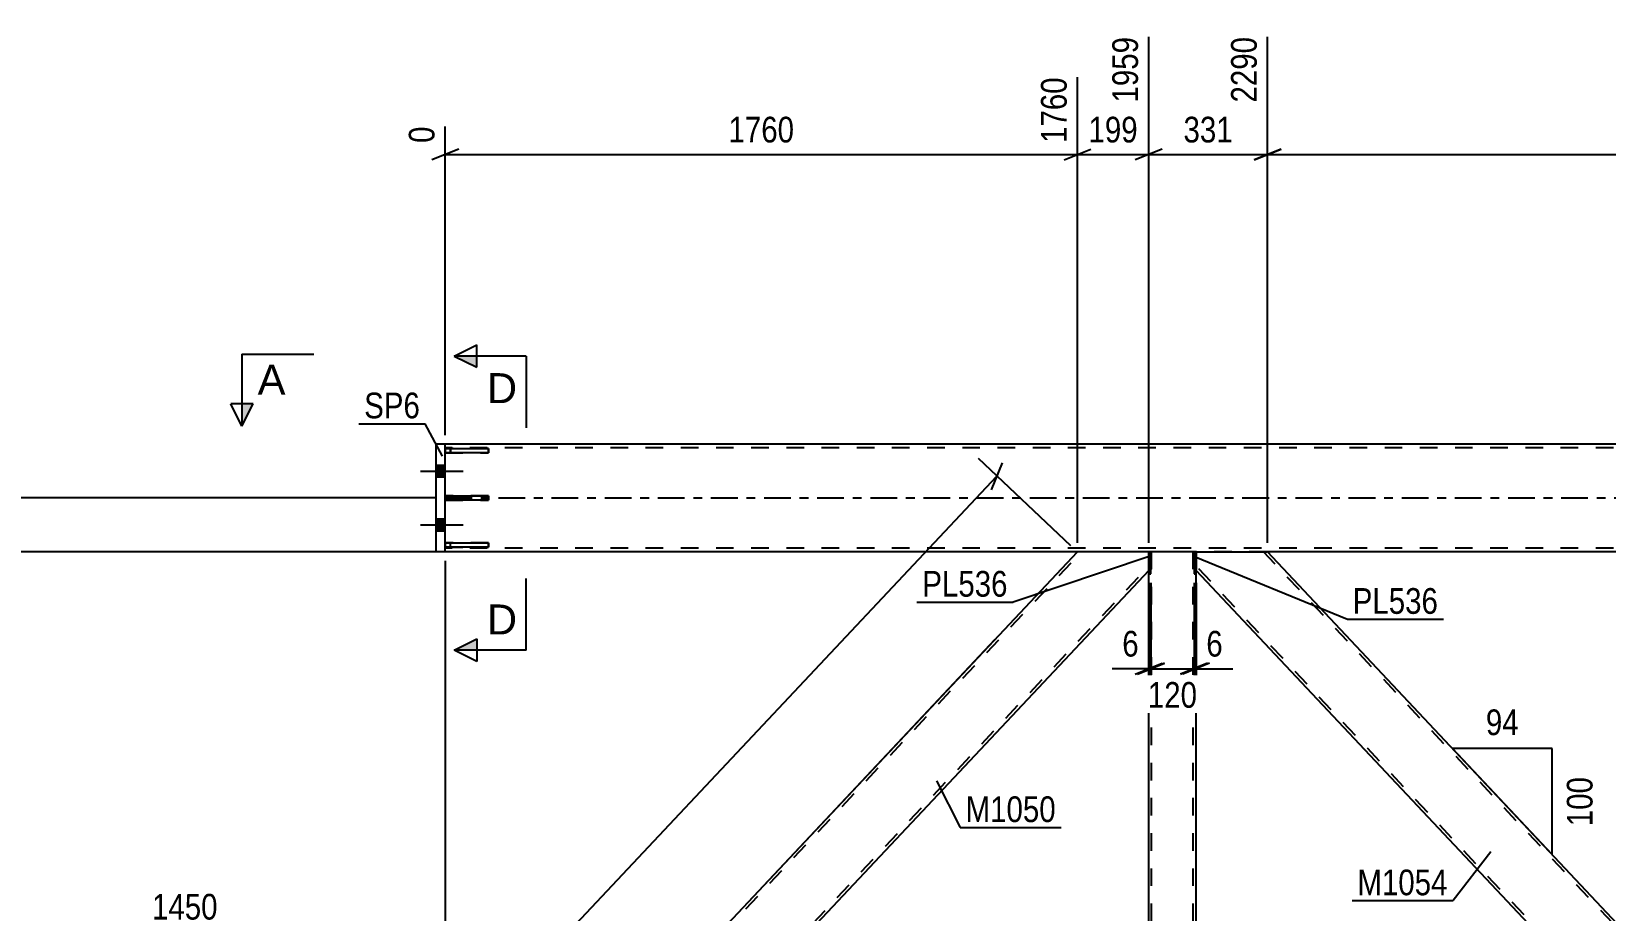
# Model space of a CAD drawing. Header units: millimetres. Extents: x -135 to 1054, y -647 to 194.
# Drawn here: x -46.1 to 129.2, y -45.9 to 51.9 of the extents above; entities that cross this region are included whole.
import ezdxf

# ---------------------------------------------------------------- set-up
doc = ezdxf.new("R2010")
doc.units = ezdxf.units.MM
doc.linetypes.add('DXK_LINE_DOT2', pattern=[3.9198, 1.9599, -1.9599])
doc.linetypes.add('DXK_LINE_DOT3', pattern=[5.9187, 2.979, -0.9799, 0.9799, -0.9799])
doc.styles.add('Arial', font='ARIAL.TTF', dxfattribs={"height": 0.2})
doc.styles.add('Arial Narrow', font='ARIALN.TTF', dxfattribs={"height": 0.2})

# ---------------------------------------------------------------- blocks, each defined once
blk = doc.blocks.new('Part-122571314-7637 - 7179')
at = {"color": 2, "linetype": 'Continuous'}
for p, q in [((-36.36, -119.54), (70.42, -6)), ((78.36, -6), (70.48, -6)), ((78.36, -8.06), (78.36, -6)), ((78.36, -8.06), (25.94, -63.8)), ((-28.41, -121.6), (21, -69.05)), ((-36.36, -121.6), (-36.36, -119.54)), ((-28.48, -121.6), (-36.36, -121.6))]:
    blk.add_line(p, q, dxfattribs=at)
at = {"color": 7, "linetype": 'DXK_LINE_DOT2'}
for p, q in [((-36.36, -120), (70.86, -6)), ((70.48, -6), (70.42, -6)), ((-28.85, -121.6), (78.36, -7.59)), ((25.94, -63.8), (21, -69.05)), ((-28.48, -121.6), (-28.41, -121.6))]:
    blk.add_line(p, q, dxfattribs=at)
blk = doc.blocks.new('Bolt-122571314-7259 - 7179')
at = {"linetype": 'Continuous'}
for points in [[(-1, 3.66), (-1, 2.34), (0, 2.34), (0, 3.66)], [(-1, 3.66), (-1, 2.34), (0, 2.34), (0, 3.66)], [(-1, -2.34), (-1, -3.66), (0, -3.66), (0, -2.34)], [(-1, -2.34), (-1, -3.66), (0, -3.66), (0, -2.34)]]:
    blk.add_hatch(color=1, dxfattribs=at).paths.add_polyline_path(points)
at = {"color": 1, "linetype": 'Continuous'}
for p, q in [((-1, 3.66), (0, 3.66)), ((-1, 3.66), (0, 3.66)), ((-2.76, 3), (2, 3)), ((-2.76, 3), (2, 3)), ((-1, 2.34), (0, 2.34)), ((-1, 2.34), (0, 2.34)), ((-2.76, -3), (2, -3)), ((-2.76, -3), (2, -3)), ((-1, -2.34), (0, -2.34)), ((-1, -2.34), (0, -2.34)), ((-1, -3.66), (0, -3.66)), ((-1, -3.66), (0, -3.66))]:
    blk.add_line(p, q, dxfattribs=at)
blk = doc.blocks.new('Part-122571314-7272 - 7179')
at = {"color": 2, "linetype": 'Continuous'}
for p, q in [((820, 6), (0, 6)), ((70.48, -6), (0, -6)), ((78.36, -6), (78.36, -6)), ((83.4, -6), (78.6, -6)), ((190.48, -6), (91.52, -6))]:
    blk.add_line(p, q, dxfattribs=at)
at = {"color": 7, "linetype": 'DXK_LINE_DOT2'}
for p, q in [((0, -6), (0, 6)), ((820, 5.6), (0, 5.6)), ((820, -5.6), (0, -5.6)), ((78.6, -6), (70.48, -6)), ((91.52, -6), (83.4, -6))]:
    blk.add_line(p, q, dxfattribs=at)
at = {"color": 7, "linetype": 'DXK_LINE_DOT3'}
blk.add_line((0, 0), (820, 0), dxfattribs=at)
blk = doc.blocks.new('Part-122571314-7627 - 7179')
at = {"color": 7, "linetype": 'DXK_LINE_DOT2'}
for p, q in [((190.86, -6), (83.64, -120)), ((190.48, -6), (190.42, -6)), ((198.36, -6), (194.5, -6)), ((198.36, -6.71), (198.36, -6)), ((198.36, -7.59), (91.15, -121.6)), ((141, -58.55), (136.06, -63.8)), ((145.94, -63.8), (141, -69.05)), ((83.64, -121.6), (83.64, -119.54)), ((90.71, -121.6), (91.33, -121.6)), ((91.59, -121.6), (91.52, -121.6))]:
    blk.add_line(p, q, dxfattribs=at)
at = {"color": 2, "linetype": 'Continuous'}
for p, q in [((190.42, -6), (141, -58.55)), ((194.5, -6), (190.48, -6)), ((198.36, -6.71), (198.36, -8.06)), ((198.36, -8.06), (145.94, -63.8)), ((136.06, -63.8), (83.64, -119.54)), ((91.59, -121.6), (141, -69.05)), ((90.71, -121.6), (83.64, -121.6)), ((91.52, -121.6), (90.71, -121.6)), ((91.52, -121.6), (91.52, -121.6))]:
    blk.add_line(p, q, dxfattribs=at)
blk = doc.blocks.new('Part-122571314-7312 - 7179')
at = {"color": 2, "linetype": 'Continuous'}
for p, q in [((78.6, -6), (78.36, -6)), ((78.36, -6), (78.36, -8.46)), ((78.6, -8.46), (78.6, -6)), ((78.36, -8.46), (78.6, -8.46))]:
    blk.add_line(p, q, dxfattribs=at)
blk = doc.blocks.new('Part-122571314-7313 - 7179')
at = {"color": 7, "linetype": 'DXK_LINE_DOT2'}
for p, q in [((78.36, -6), (78.6, -6)), ((78.36, -6), (78.36, -8.46)), ((78.6, -6), (78.6, -8.46)), ((78.36, -8.46), (78.6, -8.46))]:
    blk.add_line(p, q, dxfattribs=at)
blk = doc.blocks.new('Part-122571314-7318 - 7179')
at = {"color": 2, "linetype": 'Continuous'}
for p, q in [((83.64, -6), (83.4, -6)), ((83.4, -6), (83.4, -8.46)), ((83.64, -8.46), (83.64, -6)), ((83.4, -8.46), (83.64, -8.46))]:
    blk.add_line(p, q, dxfattribs=at)
blk = doc.blocks.new('Part-122571314-7319 - 7179')
at = {"color": 7, "linetype": 'DXK_LINE_DOT2'}
for p, q in [((83.4, -6), (83.64, -6)), ((83.4, -6), (83.4, -8.46)), ((83.64, -6), (83.64, -8.46)), ((83.4, -8.46), (83.64, -8.46))]:
    blk.add_line(p, q, dxfattribs=at)
blk = doc.blocks.new('Part-122571314-7373 - 7179')
at = {"color": 7, "linetype": 'DXK_LINE_DOT2'}
for p, q in [((4.8, -5.01), (0, -5.01)), ((0, -5.01), (0, -5.49)), ((0.6, -5.49), (0.6, -5.01)), ((4.8, -5.49), (4.8, -5.01)), ((0, -5.49), (4.8, -5.49))]:
    blk.add_line(p, q, dxfattribs=at)
blk = doc.blocks.new('Part-122571314-7374 - 7179')
at = {"color": 7, "linetype": 'DXK_LINE_DOT2'}
for p, q in [((4.8, 5.51), (0, 5.51)), ((0, 5.51), (0, 5.03)), ((0.6, 5.51), (0.6, 5.03)), ((4.8, 5.03), (4.8, 5.51)), ((0, 5.03), (4.8, 5.03))]:
    blk.add_line(p, q, dxfattribs=at)
blk = doc.blocks.new('Part-122571314-7375 - 7179')
at = {"color": 7, "linetype": 'DXK_LINE_DOT2'}
for p, q in [((4.8, 0.25), (0, 0.25)), ((0, 0.25), (0, -0.23)), ((0.6, -0.23), (0.6, 0.25)), ((4.8, -0.23), (4.8, 0.25)), ((0, -0.23), (4.8, -0.23))]:
    blk.add_line(p, q, dxfattribs=at)
blk = doc.blocks.new('Part-122571314-7376 - 7179')
at = {"color": 2, "linetype": 'Continuous'}
for p, q in [((0, -5.49), (0, -5.01)), ((0, -5.01), (4.8, -5.01)), ((4.8, -5.01), (4.8, -5.49)), ((4.8, -5.49), (0, -5.49))]:
    blk.add_line(p, q, dxfattribs=at)
at = {"color": 7, "linetype": 'DXK_LINE_DOT2'}
blk.add_line((0.6, -5.49), (0.6, -5.01), dxfattribs=at)
blk = doc.blocks.new('Part-122571314-7377 - 7179')
at = {"color": 2, "linetype": 'Continuous'}
for p, q in [((0, 5.51), (4.8, 5.51)), ((0, 5.51), (0, 5.03)), ((4.8, 5.51), (4.8, 5.03)), ((4.8, 5.03), (0, 5.03))]:
    blk.add_line(p, q, dxfattribs=at)
at = {"color": 7, "linetype": 'DXK_LINE_DOT2'}
blk.add_line((0.6, 5.03), (0.6, 5.51), dxfattribs=at)
blk = doc.blocks.new('Part-122571314-7378 - 7179')
at = {"color": 2, "linetype": 'Continuous'}
for p, q in [((0, 0.25), (4.8, 0.25)), ((0, 0.25), (0, -0.23)), ((4.8, 0.25), (4.8, -0.23)), ((4.8, -0.23), (0, -0.23))]:
    blk.add_line(p, q, dxfattribs=at)
at = {"color": 7, "linetype": 'DXK_LINE_DOT2'}
blk.add_line((0.6, -0.23), (0.6, 0.25), dxfattribs=at)
blk = doc.blocks.new('Part-122571314-7542 - 7179')
at = {"color": 7, "linetype": 'DXK_LINE_DOT2'}
for p, q in [((83.64, -6), (78.36, -6)), ((78.36, -8.06), (78.36, -6)), ((78.68, -121.6), (78.68, -6)), ((83.32, -121.6), (83.32, -6)), ((83.64, -8.46), (83.64, -6)), ((83.64, -121.6), (83.64, -119.14)), ((78.36, -121.6), (78.36, -119.54)), ((83.64, -121.6), (78.36, -121.6))]:
    blk.add_line(p, q, dxfattribs=at)
at = {"color": 2, "linetype": 'Continuous'}
for p, q in [((78.36, -119.54), (78.36, -8.06)), ((83.64, -119.14), (83.64, -8.46))]:
    blk.add_line(p, q, dxfattribs=at)
blk = doc.blocks.new('Part-122571314-7437 - 7179')
at = {"color": 2, "linetype": 'Continuous'}
for p, q in [((-1, -6), (-1, 6)), ((0, 6), (-1, 6)), ((0, -6), (0, 6)), ((0, -6), (-1, -6))]:
    blk.add_line(p, q, dxfattribs=at)
blk = doc.blocks.new('Part-122571314-7632 - 7179')
at = {"color": 2, "linetype": 'Continuous'}
for p, q in [((83.64, -6), (91.52, -6)), ((141, -58.55), (91.59, -6)), ((136.06, -63.8), (83.64, -8.06)), ((140.56, -59.01), (136.06, -63.8)), ((140.56, -59.01), (140.87, -58.68)), ((141, -58.55), (140.87, -58.68))]:
    blk.add_line(p, q, dxfattribs=at)
at = {"color": 7, "linetype": 'DXK_LINE_DOT2'}
for p, q in [((83.64, -8.06), (83.64, -6)), ((91.59, -6), (90.71, -6)), ((140.78, -58.78), (91.15, -6)), ((136.28, -63.57), (83.64, -7.59)), ((140.73, -58.83), (140.56, -59.01)), ((140.87, -58.68), (140.78, -58.78)), ((136.28, -63.57), (136.3, -63.55))]:
    blk.add_line(p, q, dxfattribs=at)
blk = doc.blocks.new('StraightDimension-122571314-8486 - 7179')
at = {"color": 7, "linetype": 'Continuous'}
for p, q in [((69.69, -5.31), (59.38, 4.38)), ((60.86, 0.92), (62.05, 3.93)), ((-46.35, -112.2), (61.45, 2.43)), ((-37.09, -120.91), (-48.43, -110.25)), ((-45.76, -110.7), (-46.94, -113.71))]:
    blk.add_line(p, q, dxfattribs=at)
at = {"color": 0}
blk.add_wipeout([(9.92, -51.27), (6.86, -48.4), (1.03, -54.6), (4.09, -57.48)], dxfattribs=at)
at = {"color": 3, "style": 'Arial Narrow'}
blk.add_text('3934', height=2.863, rotation=46.7591, dxfattribs=at).set_placement((4.06, -56.63))
blk = doc.blocks.new('StraightDimension-122571314-32909 - 7179')
at = {"color": 7, "linetype": 'Continuous'}
for p, q in [((78.36, -5), (78.36, 51.35)), ((70.42, -5), (70.42, 46.85)), ((68.92, 37.64), (71.92, 38.84)), ((79.86, 38.84), (76.86, 37.64)), ((70.42, 38.24), (78.36, 38.24))]:
    blk.add_line(p, q, dxfattribs=at)
at = {"color": 0}
blk.add_wipeout([(77.73, 38.99), (77.73, 43.19), (71.05, 43.19), (71.05, 38.99)], dxfattribs=at)
at = {"color": 3, "style": 'Arial Narrow'}
blk.add_text('199', height=2.863, dxfattribs=at).set_placement((71.65, 39.59))
at = {"color": 0, "linetype": 'Continuous'}
blk.add_wipeout([(77.76, 51.95), (73.56, 51.95), (73.56, 43.44), (77.76, 43.44)], dxfattribs=at)
at = {"color": 3, "linetype": 'Continuous', "style": 'Arial Narrow'}
blk.add_text('1959', height=2.863, rotation=90.0002, dxfattribs=at).set_placement((77.16, 44.04))
blk = doc.blocks.new('StraightDimension-122571314-32907 - 7179')
at = {"color": 7, "linetype": 'Continuous'}
for p, q in [((91.59, -5), (91.59, 51.35)), ((190.42, -5), (190.42, 46.85)), ((93.09, 38.84), (90.09, 37.64)), ((188.92, 37.64), (191.92, 38.84)), ((91.59, 38.24), (190.42, 38.24))]:
    blk.add_line(p, q, dxfattribs=at)
at = {"color": 0, "linetype": 'Continuous'}
blk.add_wipeout([(189.82, 47.45), (185.62, 47.45), (185.62, 38.94), (189.82, 38.94)], dxfattribs=at)
at = {"color": 0}
blk.add_wipeout([(145.26, 38.99), (145.26, 43.19), (136.74, 43.19), (136.74, 38.99)], dxfattribs=at)
at = {"color": 3, "linetype": 'Continuous', "style": 'Arial Narrow'}
blk.add_text('4760', height=2.863, rotation=90.0002, dxfattribs=at).set_placement((189.22, 39.54))
at = {"color": 3, "style": 'Arial Narrow'}
blk.add_text('2471', height=2.863, dxfattribs=at).set_placement((137.34, 39.59))
blk = doc.blocks.new('StraightDimension-122571314-26426 - 7179')
at = {"color": 7, "linetype": 'Continuous'}
for p, q in [((78.36, -9.46), (78.36, -21.41)), ((78.6, -9.46), (78.6, -21.41)), ((76.86, -19.61), (79.86, -18.41)), ((80.1, -18.41), (77.1, -19.61)), ((78.36, -19.01), (78.6, -19.01))]:
    blk.add_line(p, q, dxfattribs=at)
at = {"color": 0}
blk.add_wipeout([(77.84, -18.26), (77.84, -14.06), (74.81, -14.06), (74.81, -18.26)], dxfattribs=at)
at = {"color": 7, "linetype": 'Continuous'}
blk.add_line((78.36, -19.01), (74.28, -19.01), dxfattribs=at)
blk.add_line((78.36, -19.01), (74.28, -19.01), dxfattribs=at)
at = {"color": 3, "style": 'Arial Narrow'}
blk.add_text('6', height=2.86, dxfattribs=at).set_placement((75.41, -17.66))
blk = doc.blocks.new('AngleDimension-122571314-7847 - 7179')
at = {"color": 7, "linetype": 'Continuous'}
for p, q in [((116.19, -32.17), (112.19, -27.91)), ((123.29, -27.91), (112.19, -27.91)), ((123.29, -39.71), (112.19, -27.91)), ((123.29, -39.71), (123.29, -27.91))]:
    blk.add_line(p, q, dxfattribs=at)
at = {"color": 0}
for points in [[(120.16, -27.01), (120.16, -22.81), (115.31, -22.81), (115.31, -27.01)], [(128.39, -30.47), (124.19, -30.47), (124.19, -37.15), (128.39, -37.15)]]:
    blk.add_wipeout(points, dxfattribs=at)
at = {"color": 3, "style": 'Arial Narrow'}
blk.add_text('94', height=2.863, dxfattribs=at).set_placement((115.91, -26.41))
blk.add_text('100', height=2.863, rotation=90.0002, dxfattribs=at).set_placement((127.79, -36.55))
blk = doc.blocks.new('AngleDimension-122571314-7861 - 7179')
at = {"color": 7, "linetype": 'Continuous'}
for p, q in [((61.23, -15.77), (21.26, -58.27)), ((10.16, -58.27), (21.26, -58.27)), ((10.16, -70.07), (21.26, -58.27)), ((10.16, -70.07), (10.16, -58.27))]:
    blk.add_line(p, q, dxfattribs=at)
at = {"color": 0}
for points in [[(18.14, -57.37), (18.14, -53.17), (13.28, -53.17), (13.28, -57.37)], [(9.26, -60.83), (5.06, -60.83), (5.06, -67.51), (9.26, -67.51)]]:
    blk.add_wipeout(points, dxfattribs=at)
at = {"color": 3, "style": 'Arial Narrow'}
blk.add_text('94', height=2.863, dxfattribs=at).set_placement((13.88, -56.77))
blk.add_text('100', height=2.863, rotation=90.0002, dxfattribs=at).set_placement((8.66, -66.91))
blk = doc.blocks.new('AngleDimension-122571314-7889 - 7179')
at = {"color": 7, "linetype": 'Continuous'}
for p, q in [((166.72, -41.71), (129.11, -81.7)), ((129.11, -81.7), (118.01, -93.5)), ((129.11, -81.7), (129.11, -93.5)), ((129.11, -93.5), (118.01, -93.5))]:
    blk.add_line(p, q, dxfattribs=at)
at = {"color": 0}
for points in [[(134.21, -84.26), (130.01, -84.26), (130.01, -90.94), (134.21, -90.94)], [(125.99, -98.6), (125.99, -94.4), (121.13, -94.4), (121.13, -98.6)]]:
    blk.add_wipeout(points, dxfattribs=at)
at = {"color": 3, "style": 'Arial Narrow'}
blk.add_text('100', height=2.863, rotation=90.0002, dxfattribs=at).set_placement((133.61, -90.34))
blk.add_text('94', height=2.863, dxfattribs=at).set_placement((121.73, -98))
blk = doc.blocks.new('StraightDimension-122571314-7962 - 7179')
at = {"color": 7, "linetype": 'Continuous'}
for p, q in [((0, -7), (0, -50.7)), ((-58, -120.6), (-58, -45.45)), ((-56.5, -47.7), (-59.5, -48.9)), ((-58, -48.3), (0, -48.3)), ((-1.5, -48.9), (1.5, -47.7))]:
    blk.add_line(p, q, dxfattribs=at)
at = {"color": 0}
blk.add_wipeout([(-24.74, -47.55), (-24.74, -43.35), (-33.26, -43.35), (-33.26, -47.55)], dxfattribs=at)
at = {"color": 3, "style": 'Arial Narrow'}
blk.add_text('1450', height=2.863, dxfattribs=at).set_placement((-32.66, -46.95))
blk = doc.blocks.new('StraightDimension-122571314-7980 - 7179')
at = {"color": 7, "linetype": 'Continuous'}
for p, q in [((-1, 0), (-80.66, 0)), ((-77.21, -1.5), (-78.41, 1.5)), ((-77.81, -127.6), (-77.81, 0)), ((-78.41, -126.1), (-77.21, -129.1)), ((-59, -127.6), (-80.66, -127.6))]:
    blk.add_line(p, q, dxfattribs=at)
at = {"color": 0}
blk.add_wipeout([(-78.56, -59.54), (-82.76, -59.54), (-82.76, -68.06), (-78.56, -68.06)], dxfattribs=at)
at = {"color": 3, "style": 'Arial Narrow'}
blk.add_text('3190', height=2.863, rotation=90.0002, dxfattribs=at).set_placement((-79.16, -67.46))
blk = doc.blocks.new('StraightDimension-122571314-8536 - 7179')
at = {"color": 7, "linetype": 'Continuous'}
for p, q in [((-64.6, -7.5), (-65.8, -4.5)), ((82.64, -6), (-68.05, -6)), ((-65.2, -121.6), (-65.2, -6)), ((-65.8, -120.1), (-64.6, -123.1)), ((82.64, -121.6), (-68.05, -121.6))]:
    blk.add_line(p, q, dxfattribs=at)
at = {"color": 0}
blk.add_wipeout([(-65.95, -59.54), (-70.15, -59.54), (-70.15, -68.06), (-65.95, -68.06)], dxfattribs=at)
at = {"color": 3, "style": 'Arial Narrow'}
blk.add_text('2890', height=2.863, rotation=90.0002, dxfattribs=at).set_placement((-66.55, -67.46))
blk = doc.blocks.new('StraightDimension-122571314-26424 - 7179')
at = {"color": 7, "linetype": 'Continuous'}
for p, q in [((83.4, -9.46), (83.4, -21.41)), ((83.64, -9.46), (83.64, -21.41)), ((81.9, -19.61), (84.9, -18.41)), ((85.14, -18.41), (82.14, -19.61)), ((83.4, -19.01), (83.64, -19.01))]:
    blk.add_line(p, q, dxfattribs=at)
at = {"color": 0}
blk.add_wipeout([(87.19, -18.26), (87.19, -14.06), (84.17, -14.06), (84.17, -18.26)], dxfattribs=at)
at = {"color": 7, "linetype": 'Continuous'}
blk.add_line((83.64, -19.01), (87.72, -19.01), dxfattribs=at)
blk.add_line((83.64, -19.01), (87.72, -19.01), dxfattribs=at)
at = {"color": 3, "style": 'Arial Narrow'}
blk.add_text('6', height=2.86, dxfattribs=at).set_placement((84.77, -17.66))
blk = doc.blocks.new('StraightDimension-122571314-26425 - 7179')
at = {"color": 7, "linetype": 'Continuous'}
for p, q in [((78.6, -9.46), (78.6, -21.86)), ((83.4, -9.46), (83.4, -21.86)), ((77.1, -19.61), (80.1, -18.41)), ((78.6, -19.01), (83.4, -19.01)), ((84.9, -18.41), (81.9, -19.61))]:
    blk.add_line(p, q, dxfattribs=at)
at = {"color": 0}
blk.add_wipeout([(84.34, -23.96), (84.34, -19.76), (77.66, -19.76), (77.66, -23.96)], dxfattribs=at)
at = {"color": 3, "style": 'Arial Narrow'}
blk.add_text('120', height=2.863, dxfattribs=at).set_placement((78.26, -23.36))
blk = doc.blocks.new('StraightDimension-122571314-32908 - 7179')
at = {"color": 7, "linetype": 'Continuous'}
for p, q in [((78.36, -5), (78.36, 51.35)), ((91.59, -5), (91.59, 51.35)), ((79.86, 38.84), (76.86, 37.64)), ((90.09, 37.64), (93.09, 38.84)), ((78.36, 38.24), (91.59, 38.24))]:
    blk.add_line(p, q, dxfattribs=at)
at = {"color": 0}
blk.add_wipeout([(88.32, 38.99), (88.32, 43.19), (81.63, 43.19), (81.63, 38.99)], dxfattribs=at)
at = {"color": 3, "style": 'Arial Narrow'}
blk.add_text('331', height=2.863, dxfattribs=at).set_placement((82.23, 39.59))
at = {"color": 0, "linetype": 'Continuous'}
blk.add_wipeout([(90.99, 51.95), (86.79, 51.95), (86.79, 43.44), (90.99, 43.44)], dxfattribs=at)
at = {"color": 3, "linetype": 'Continuous', "style": 'Arial Narrow'}
blk.add_text('2290', height=2.863, rotation=90.0002, dxfattribs=at).set_placement((90.39, 44.04))
blk = doc.blocks.new('StraightDimension-122571314-32910 - 7179')
at = {"color": 7, "linetype": 'Continuous'}
for p, q in [((70.42, -5), (70.42, 46.85)), ((0, 7), (0, 41.36)), ((1.5, 38.84), (-1.5, 37.64)), ((68.92, 37.64), (71.92, 38.84)), ((0, 38.24), (70.42, 38.24))]:
    blk.add_line(p, q, dxfattribs=at)
at = {"color": 0, "linetype": 'Continuous'}
for points in [[(69.82, 47.45), (65.62, 47.45), (65.62, 38.94), (69.82, 38.94)], [(-0.6, 41.96), (-4.8, 41.96), (-4.8, 38.94), (-0.6, 38.94)]]:
    blk.add_wipeout(points, dxfattribs=at)
at = {"color": 0}
blk.add_wipeout([(39.46, 38.99), (39.46, 43.19), (30.95, 43.19), (30.95, 38.99)], dxfattribs=at)
at = {"color": 3, "linetype": 'Continuous', "style": 'Arial Narrow'}
for s, height, p in [('1760', 2.863, (69.22, 39.54)), ('0', 2.86, (-1.2, 39.54))]:
    blk.add_text(s, height=height, rotation=90.0002, dxfattribs=at).set_placement(p)
at = {"color": 3, "style": 'Arial Narrow'}
blk.add_text('1760', height=2.863, dxfattribs=at).set_placement((31.55, 39.59))
blk = doc.blocks.new('Mark-122571314-7308 - 7179')
at = {"color": 0}
blk.add_wipeout([(62.65, -10.99), (62.65, -7.99), (53.14, -7.99), (53.14, -10.99)], dxfattribs=at)
blk.add_wipeout([(62.65, -10.99), (62.65, -7.99), (53.14, -7.99), (53.14, -10.99)], dxfattribs=at)
at = {"color": 30, "linetype": 'Continuous'}
for p in [(78.42, -6.5), (52.54, -11.59)]:
    blk.add_line(p, (63.25, -11.59), dxfattribs=at)
at = {"color": 3, "style": 'Arial Narrow'}
blk.add_text('PL536', height=2.863, dxfattribs=at).set_placement((53.14, -10.99))
blk = doc.blocks.new('Mark-122571314-7314 - 7179')
at = {"color": 0}
blk.add_wipeout([(110.59, -12.9), (110.59, -9.9), (101.08, -9.9), (101.08, -12.9)], dxfattribs=at)
blk.add_wipeout([(110.59, -12.9), (110.59, -9.9), (101.08, -9.9), (101.08, -12.9)], dxfattribs=at)
at = {"color": 30, "linetype": 'Continuous'}
for p, q in [((83.46, -6.5), (100.48, -13.5)), ((100.48, -13.5), (111.19, -13.5))]:
    blk.add_line(p, q, dxfattribs=at)
at = {"color": 3, "style": 'Arial Narrow'}
blk.add_text('PL536', height=2.863, dxfattribs=at).set_placement((101.08, -12.9))
blk = doc.blocks.new('SectionMark-122571314-8939 - 7179')
at = {"linetype": 'Continuous'}
for points in [[(3.5, 15.81), (3.5, 14.56), (1, 15.81)], [(3.5, -15.7), (3.5, -16.95), (1, -16.95)]]:
    blk.add_hatch(color=6, dxfattribs=at).paths.add_polyline_path(points)
at = {"color": 6, "linetype": 'Continuous'}
for p, q in [((1, 15.81), (3.5, 17.06)), ((9, 15.81), (1, 15.81)), ((1, 15.81), (3.5, 14.56)), ((3.5, 14.56), (3.5, 17.06)), ((9, 15.81), (9, 7.81)), ((9, -16.95), (9, -8.95)), ((1, -16.95), (3.5, -15.7)), ((3.5, -15.7), (3.5, -18.2)), ((9, -16.95), (1, -16.95)), ((3.5, -18.2), (1, -16.95))]:
    blk.add_line(p, q, dxfattribs=at)
at = {"color": 0, "linetype": 'Continuous'}
for points in [[(8, 10.56), (8, 14.06), (4.63, 14.06), (4.63, 10.56)], [(8, -15.2), (8, -11.7), (4.63, -11.7), (4.63, -15.2)]]:
    blk.add_wipeout(points, dxfattribs=at)
at = {"color": 3, "linetype": 'Continuous', "style": 'Arial'}
for p in [(4.63, 10.56), (4.63, -15.2)]:
    blk.add_text('D', height=3.34, dxfattribs=at).set_placement(p)
blk = doc.blocks.new('Mark-122571314-7433 - 7179')
at = {"color": 0}
blk.add_wipeout([(-2.82, 8.87), (-2.82, 11.87), (-9.03, 11.87), (-9.03, 8.87)], dxfattribs=at)
blk.add_wipeout([(-2.82, 8.87), (-2.82, 11.87), (-9.03, 11.87), (-9.03, 8.87)], dxfattribs=at)
at = {"color": 30, "linetype": 'Continuous'}
for p in [(-9.63, 8.27), (-0.31, 4.64)]:
    blk.add_line(p, (-2.22, 8.27), dxfattribs=at)
at = {"color": 3, "style": 'Arial Narrow'}
blk.add_text('SP6', height=2.863, dxfattribs=at).set_placement((-9.03, 8.87))
blk = doc.blocks.new('Mark-122571314-7628 - 7179')
at = {"color": 0}
blk.add_wipeout([(111.65, -44.24), (111.65, -41.24), (101.6, -41.24), (101.6, -44.24)], dxfattribs=at)
blk.add_wipeout([(111.65, -44.24), (111.65, -41.24), (101.6, -41.24), (101.6, -44.24)], dxfattribs=at)
at = {"color": 30, "linetype": 'Continuous'}
for p in [(116.46, -39.4), (101, -44.84)]:
    blk.add_line(p, (112.25, -44.84), dxfattribs=at)
at = {"color": 3, "style": 'Arial Narrow'}
blk.add_text('M1054', height=2.863, dxfattribs=at).set_placement((101.6, -44.24))
blk = doc.blocks.new('Mark-122571314-7633 - 7179')
at = {"color": 0}
blk.add_wipeout([(68.02, -36.09), (68.02, -33.09), (57.96, -33.09), (57.96, -36.09)], dxfattribs=at)
blk.add_wipeout([(68.02, -36.09), (68.02, -33.09), (57.96, -33.09), (57.96, -36.09)], dxfattribs=at)
at = {"color": 30, "linetype": 'Continuous'}
for p, q in [((54.7, -31.5), (57.36, -36.69)), ((57.36, -36.69), (68.62, -36.69))]:
    blk.add_line(p, q, dxfattribs=at)
at = {"color": 3, "style": 'Arial Narrow'}
blk.add_text('M1050', height=2.863, dxfattribs=at).set_placement((57.96, -36.09))
blk = doc.blocks.new('SectionMark-122571314-8933 - 7179')
at = {"linetype": 'Continuous'}
blk.add_hatch(color=6, dxfattribs=at).paths.add_polyline_path([(-22.65, 10.5), (-21.4, 10.5), (-22.65, 8)])
at = {"color": 6, "linetype": 'Continuous'}
for p, q in [((-22.65, 16), (-14.65, 16)), ((-22.65, 16), (-22.65, 8)), ((-22.65, 8), (-23.9, 10.5)), ((-21.4, 10.5), (-23.9, 10.5)), ((-22.65, 8), (-21.4, 10.5))]:
    blk.add_line(p, q, dxfattribs=at)
at = {"color": 0, "linetype": 'Continuous'}
blk.add_wipeout([(-17.79, 11.5), (-17.79, 15), (-20.9, 15), (-20.9, 11.5)], dxfattribs=at)
at = {"color": 3, "linetype": 'Continuous', "style": 'Arial'}
blk.add_text('A', height=3.34, dxfattribs=at).set_placement((-20.9, 11.5))

msp = doc.modelspace()

# ---------------------------------------------------------------- block references
for name in ['Part-122571314-7272 - 7179', 'Part-122571314-7437 - 7179', 'Part-122571314-7374 - 7179', 'Part-122571314-7377 - 7179', 'Bolt-122571314-7259 - 7179', 'Part-122571314-7375 - 7179', 'Part-122571314-7378 - 7179', 'Part-122571314-7373 - 7179', 'Part-122571314-7376 - 7179', 'Part-122571314-7637 - 7179', 'Part-122571314-7312 - 7179', 'Part-122571314-7313 - 7179', 'Part-122571314-7542 - 7179', 'Part-122571314-7318 - 7179', 'Part-122571314-7319 - 7179', 'Part-122571314-7627 - 7179', 'Part-122571314-7632 - 7179']:
    msp.add_blockref(name, (0, 0))

# ---------------------------------------------------------------- next in the draw order: block references
for name in ['StraightDimension-122571314-32907 - 7179', 'StraightDimension-122571314-8486 - 7179', 'StraightDimension-122571314-26426 - 7179', 'AngleDimension-122571314-7847 - 7179', 'AngleDimension-122571314-7889 - 7179']:
    msp.add_blockref(name, (0, 0))

# ---------------------------------------------------------------- next in the draw order: block references
for name in ['StraightDimension-122571314-32909 - 7179', 'StraightDimension-122571314-7962 - 7179', 'AngleDimension-122571314-7861 - 7179', 'Mark-122571314-7628 - 7179']:
    msp.add_blockref(name, (0, 0))

# ---------------------------------------------------------------- next in the draw order: block references
msp.add_blockref('StraightDimension-122571314-7980 - 7179', (0, 0))

# ---------------------------------------------------------------- next in the draw order: block references
msp.add_blockref('StraightDimension-122571314-8536 - 7179', (0, 0))

# ---------------------------------------------------------------- next in the draw order: block references
for name in ['StraightDimension-122571314-32908 - 7179', 'StraightDimension-122571314-32910 - 7179', 'StraightDimension-122571314-26424 - 7179', 'Mark-122571314-7633 - 7179']:
    msp.add_blockref(name, (0, 0))

# ---------------------------------------------------------------- next in the draw order: block references
for name in ['SectionMark-122571314-8939 - 7179', 'Mark-122571314-7433 - 7179', 'StraightDimension-122571314-26425 - 7179']:
    msp.add_blockref(name, (0, 0))

# ---------------------------------------------------------------- next in the draw order: block references
for name in ['SectionMark-122571314-8933 - 7179', 'Mark-122571314-7308 - 7179', 'Mark-122571314-7314 - 7179']:
    msp.add_blockref(name, (0, 0))

doc.saveas('drawing.dxf')
